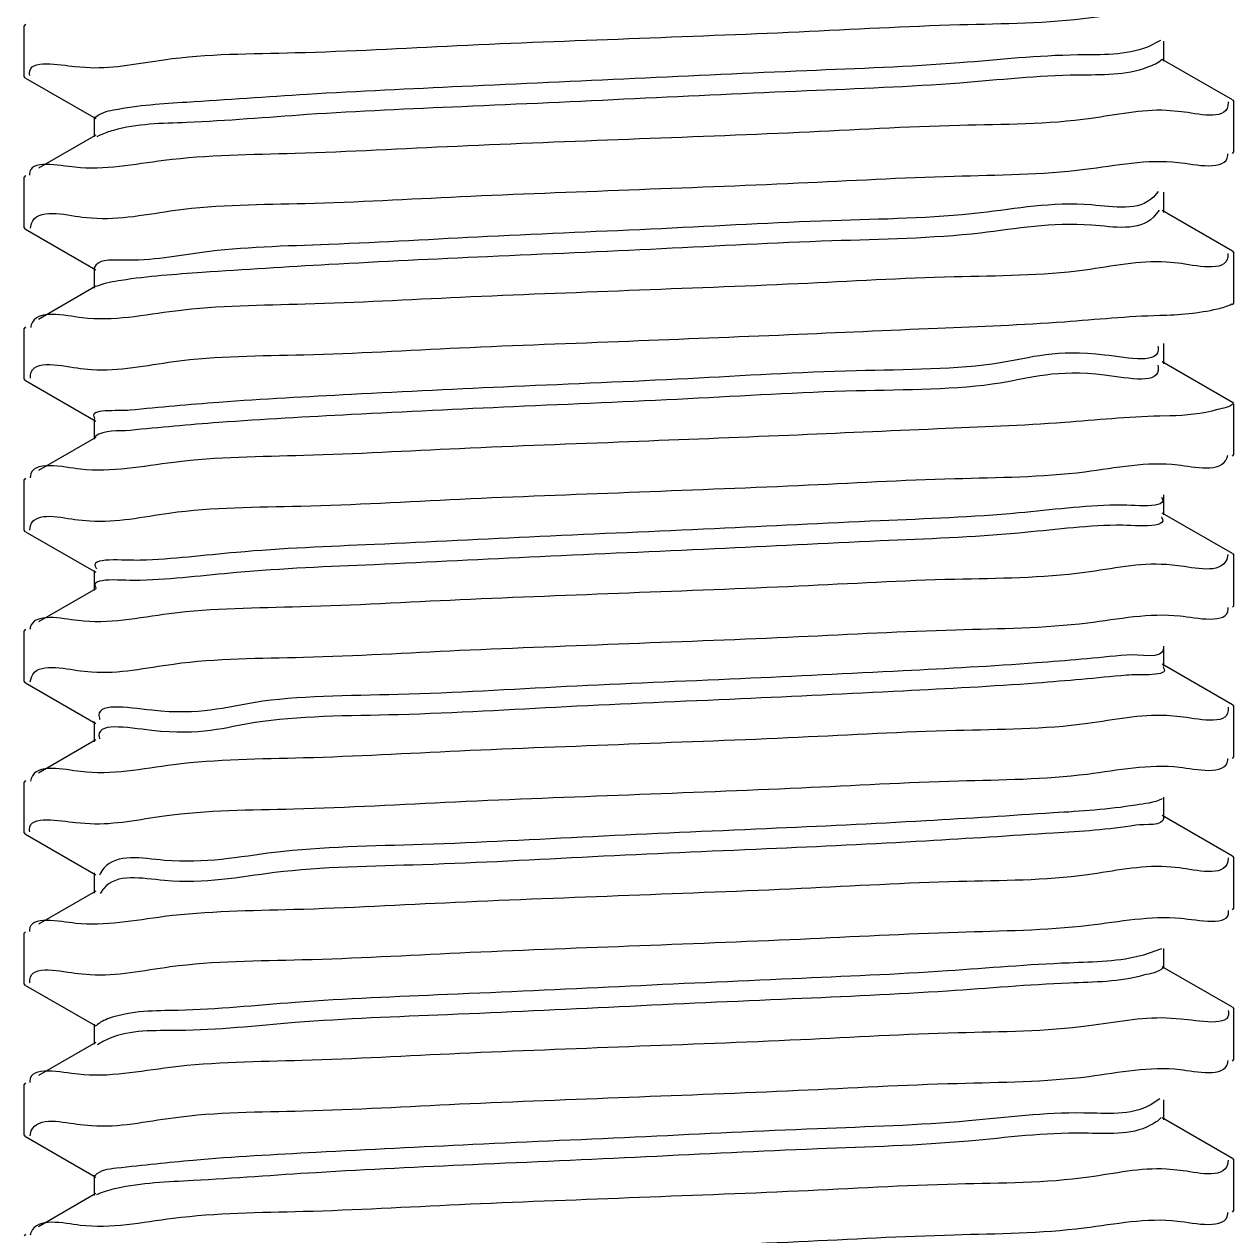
# Model space of a CAD drawing. Header units: millimetres. Extents: x 3804182 to 7463862, y 18008854 to 19247705.
# Drawn here: x 4759907.3 to 4759977.1, y 19097222.3 to 19097292.2 of the extents above; entities that cross this region are included whole.
import ezdxf

# ---------------------------------------------------------------- set-up
doc = ezdxf.new("R2010")
doc.units = ezdxf.units.MM
doc.header["$LTSCALE"] = 1000
doc.header["$MEASUREMENT"] = 0
doc.layers.add('02___PRT_ALL_AXES', color=7, linetype='Continuous')

# ---------------------------------------------------------------- blocks, each defined once
blk = doc.blocks.new('抗震大样2')
at = {"color": 133, "linetype": 'Continuous'}
for p, q in [((3967.057166088372, -2595.593572015874), (3966.939212993719, -2595.730946772965)), ((4060.606922904029, -2596.93776757014), (4059.536030880176, -2597.467674541986)), ((4060.882277904544, -2598.637941371882), (4060.882277904544, -2596.976287938887)), ((4066.52045608405, -2601.824772416847), (4060.749023643322, -2598.48370038229)), ((3967.05721735023, -2600.020686945878), (3966.939210003708, -2599.883605446899)), ((3971.115006246604, -2599.066554696299), (3972.365818493068, -2599.157041496364)), ((3967.05721735023, -2600.020686945878), (3972.828550920822, -2603.361701700138)), ((4066.52045608405, -2601.824772416847), (4066.638414035551, -2601.961442206753)), ((4062.318657329772, -2602.793055812595), (4061.088934129104, -2602.691937627504)), ((4066.176261979155, -2601.990480353823), (4066.159153721295, -2602.309144525323)), ((3972.695344267413, -2603.20748833986), (3972.695344267413, -2604.869141772855)), ((3972.8285985291, -2604.714900782332), (3968.104583142325, -2607.449781249976)), ((3973.121303724591, -2604.754989470821), (3972.92058300972, -2604.862453872804)), ((3973.199432715774, -2604.719081008807), (3973.121303724591, -2604.754989470821)), ((4066.520404822193, -2606.251887345919), (4066.638407514896, -2606.11434722878)), ((3967.057166088372, -2608.055972816655), (3966.939210003708, -2608.191872643307)), ((4060.405767125078, -2609.37187884422), (4060.021848744247, -2609.831167371478)), ((4060.882277904544, -2611.100342172896), (4060.882277904544, -2609.438688729424)), ((4060.482212238945, -2610.900601257803), (4060.021848744247, -2611.492820815882)), ((3971.711593669374, -2611.471596389776), (3972.497177969664, -2611.552608060185)), ((4066.52045608405, -2614.287173217628), (4060.749023643322, -2610.946101183072)), ((3967.05721735023, -2612.483087746892), (3966.939210087061, -2612.345990578877)), ((3967.05721735023, -2612.483087746892), (3972.828550920822, -2615.824102500919)), ((3967.458331266884, -2612.385469097644), (3967.531535202637, -2612.009917440126)), ((4066.141506627202, -2614.472550479462), (4066.142357685603, -2614.749933146173)), ((4066.52045608405, -2614.287173217628), (4066.638407514896, -2614.422614425421)), ((3972.695344267413, -2615.669889129698), (3972.695344267413, -2617.331542573636)), ((4062.053295805119, -2615.281017899979), (4061.083219368942, -2615.19289340172)), ((3972.8285985291, -2617.177301583113), (3968.104583142325, -2619.912182050757)), ((3973.029908215627, -2617.132212990895), (3972.846058685333, -2617.210862671258)), ((4066.520404822193, -2618.714288146701), (4066.638414161745, -2618.577915290138)), ((3967.057166088372, -2620.51837361767), (3966.939210087061, -2620.654257786693)), ((4060.388916589785, -2622.122882964555), (4060.400182432495, -2622.194660244044)), ((4060.882277904544, -2623.562742973678), (4060.882277904544, -2621.901089530438)), ((4060.368737510405, -2623.693752008257), (4060.400182432495, -2623.856313688215)), ((4066.52045608405, -2626.749574018409), (4060.749023643322, -2623.408501983853)), ((3967.05721735023, -2624.945488547673), (3966.939213369973, -2624.809914164711)), ((3967.445623647887, -2624.766342114424), (3967.449043333065, -2624.481046362082)), ((3971.576003083959, -2623.946719102096), (3972.49519382976, -2624.032574698562)), ((3967.05721735023, -2624.945488547673), (3972.828550920822, -2628.286503290525)), ((4066.565374396741, -2626.690561981406), (4066.589643840212, -2626.843512896914)), ((4061.354584033601, -2627.861308944644), (4060.531625034753, -2627.878135350766)), ((3972.695344267413, -2628.13228993048), (3972.695344267413, -2629.793943374418)), ((3972.8285985291, -2629.639702383894), (3968.104583142325, -2632.374582851771)), ((4066.520404822193, -2631.176688947715), (4066.638410048559, -2631.04099944653)), ((3967.057166088372, -2632.980774418451), (3966.939213369973, -2633.118181362282)), ((4060.882277904544, -2636.025143774459), (4060.882277904544, -2634.363490331452)), ((3971.373652617913, -2636.428439527983), (3972.36892191926, -2636.52133214334)), ((4066.52045608405, -2639.211974819191), (4060.749023643322, -2635.870902784634)), ((3967.05721735023, -2637.407889348455), (3966.93920792453, -2637.271453440189)), ((3967.05721735023, -2637.407889348455), (3972.828550920822, -2640.748904091306)), ((3967.40285688499, -2637.281548980391), (3967.457944434136, -2636.912772873184)), ((4066.159934571013, -2639.289400925394), (4066.053622236475, -2639.697086316999)), ((4066.52045608405, -2639.211974819191), (4066.638410048559, -2639.349266654113)), ((3972.695344267413, -2640.594690731261), (3972.695344267413, -2642.256344175432)), ((4062.022584127728, -2640.208731801715), (4061.08331059292, -2640.117581851082)), ((3972.8285985291, -2642.102103184676), (3968.104583142325, -2644.836983652553)), ((4066.520404822193, -2643.639089748496), (4066.638411002234, -2643.501867079875)), ((3967.057166088372, -2645.443175219232), (3966.93920792453, -2645.579720637295)), ((4060.882277904544, -2648.487544575473), (4060.882277904544, -2646.825891132234)), ((4066.52045608405, -2651.674375620205), (4060.749023643322, -2648.333303585649)), ((3967.05721735023, -2649.870290149236), (3966.939214533661, -2649.732761702267)), ((3967.440391600132, -2649.780768570723), (3967.527266495395, -2649.390676646959)), ((3971.586609458551, -2648.870519223157), (3972.494646773674, -2648.960066636326)), ((3967.05721735023, -2649.870290149236), (3972.828550920822, -2653.21130489232)), ((4066.52045608405, -2651.674375620205), (4066.638411002234, -2651.810134287924)), ((4062.207369712181, -2652.653467561817), (4061.085704039317, -2652.560973286396)), ((4066.167059823871, -2651.87611775659), (4066.178427362815, -2652.129731924506)), ((3972.695344267413, -2653.057091532275), (3972.695344267413, -2654.718744976213)), ((3972.8285985291, -2654.56450398569), (3968.104583142325, -2657.299384443089)), ((4066.520404822193, -2656.101490549278), (4066.638414242305, -2655.964924154337)), ((3967.057166088372, -2657.905576020246), (3966.939214533661, -2658.041028899606)), ((4060.882277904544, -2660.949945376022), (4060.882277904544, -2659.288291933015)), ((4066.52045608405, -2664.136776420986), (4060.749023643322, -2660.795704386663)), ((3971.173179656267, -2661.372800569283), (3972.36618405534, -2661.463072841987)), ((3967.05721735023, -2662.332690950017), (3966.939207886346, -2662.196232107934)), ((3967.05721735023, -2662.332690950017), (3972.828550920822, -2665.673705693334)), ((4066.162843338214, -2664.288681739708), (4066.135452434886, -2664.620290776016)), ((4066.52045608405, -2664.136776420986), (4066.638414242305, -2664.273191350978)), ((3972.695344267413, -2665.519492333056), (3972.695344267413, -2667.181145776995)), ((4062.169215491507, -2665.119544146117), (4061.086113096215, -2665.022200002335)), ((3972.8285985291, -2667.026904786471), (3968.104583142325, -2669.761785243871)), ((3973.328868833836, -2667.023561626906), (3973.208273505792, -2667.225655903108)), ((3973.361380660441, -2666.976023091935), (3973.328868833836, -2667.023561626906)), ((4066.520404822193, -2668.563891350059), (4066.638408551924, -2668.428335699486)), ((3967.057166088372, -2670.367976820795), (3966.939207886346, -2670.504499305505)), ((4060.670824610163, -2671.773675685981), (4059.206104438752, -2672.299341830891)), ((4060.882277904544, -2673.412346166791), (4060.882277904544, -2671.750692733796)), ((4066.52045608405, -2676.599177222233), (4060.749023643322, -2673.258105187677)), ((3967.05721735023, -2674.795091751032), (3966.939211084042, -2674.659295029007)), ((3967.05721735023, -2674.795091751032), (3972.828550920822, -2678.136106493883)), ((3967.41136554582, -2674.594323089579), (3967.400620091707, -2674.338992092293)), ((3971.374482529238, -2673.815561834956), (3972.370640777051, -2673.901119745104)), ((4066.52045608405, -2676.599177222233), (4066.638408551924, -2676.736602897057)), ((4062.288276865147, -2677.57042428758), (4061.084489828441, -2677.491762151942)), ((4066.169749085791, -2676.868578560883), (4066.198230740614, -2676.995433043689)), ((3972.695344267413, -2677.981893133838), (3972.695344267413, -2679.643546566833)), ((3972.8285985291, -2679.489305587718), (3968.104583142325, -2682.224186044885)), ((3973.192108231131, -2679.557497142348), (3972.991989990696, -2679.695628482383)), ((3973.260002018884, -2679.516528121196), (3973.192108231131, -2679.557497142348)), ((4066.520404822193, -2681.02629215084), (4066.638414242305, -2680.889732440701)), ((3967.057166088372, -2682.830377622042), (3966.939211084042, -2682.967562225647)), ((4060.538608841598, -2684.140406379011), (4059.753614926245, -2684.662834660383)), ((4060.882277904544, -2685.874746967806), (4060.882277904544, -2684.213093534578)), ((4066.52045608405, -2689.061578022782), (4060.749023643322, -2685.720505988225)), ((3967.416825489607, -2687.181125904899), (3967.524687777739, -2686.772318572504)), ((3971.554028919898, -2686.260801414493), (3972.494272028562, -2686.35196844209)), ((3967.05721735023, -2687.257492552046), (3966.939212287776, -2687.120154613396)), ((3967.05721735023, -2687.257492552046), (3972.828550920822, -2690.598507294664)), ((4066.174740029499, -2689.18898592121), (4066.120779784396, -2689.55658582598)), ((4066.52045608405, -2689.061578022782), (4066.638414242305, -2689.197999637341)), ((3972.695344267413, -2690.444293934619), (3972.695344267413, -2692.105947367614)), ((4062.208079778589, -2690.040601421613), (4061.087343176827, -2689.940309211845)), ((3972.8285985291, -2691.951706388267), (3968.104583142325, -2694.686586845433)), ((3973.079278185498, -2691.959964101668), (3972.884442505427, -2692.051939028548)), ((4066.520404822193, -2693.488692951854), (4066.638408138417, -2693.351202635095)), ((3967.057166088372, -2695.292778422823), (3966.939212287776, -2695.428421799792))]:
    blk.add_line(p, q, dxfattribs=at)
for points, start_tangent, end_tangent in [([(4016.788811084814, -2596.768581257667), (4030.819808078464, -2596.202658280497), (4044.047403987497, -2595.621040102327), (4054.878751897719, -2595.043690145249), (4062.318657329772, -2594.484788605012)], (0.9992093669011021, 0.03975727728477885), (0.9933648032782095, -0.115005945968216)), ([(3972.365818493068, -2599.157041496364), (3978.453874344472, -2598.508652186487), (3989.280152469873, -2597.928029643372), (4002.627637958154, -2597.33990411181), (4016.788811084814, -2596.768581257667)], (0.9991980191279871, -0.04004146064652054), (0.9992093669018843, 0.03975727726511993)), ([(4059.536030880176, -2597.467674541986), (4053.772214583587, -2598.11838467163), (4044.063465529121, -2598.769094811287), (4031.445393181406, -2599.419804983074), (4017.26393762324, -2600.070515112719), (4003.031801467296, -2600.721225295682), (3990.267093190923, -2601.371935424162), (3980.331394261215, -2602.022645564051), (3974.284522282891, -2602.67335573677), (3972.792222568765, -2603.299641179387)], (-0.9314602792912939, -0.3638430267334868), (-0.6892149585387989, -0.7245569273192838)), ([(3967.390125002712, -2599.805040601641), (3967.371508423705, -2599.62277681916), (3971.115006246604, -2599.066554696299)], (-0.1716482577050256, 0.9851582997807151), (0.9947382212015539, -0.102449359591794)), ([(4060.725151000079, -2598.496128477389), (4059.536030880176, -2599.129327986157)], (-0.6700046825068514, -0.7423568720089371), (-0.9314602759642865, -0.3638430352508279)), ([(4059.536030880176, -2599.129327986157), (4053.772214583587, -2599.78003811487), (4044.063465529121, -2600.430748244282), (4031.445393181406, -2601.081458416069), (4017.26393762324, -2601.732168555958), (4003.031801467296, -2602.382878728444), (3990.267093190923, -2603.033588868333), (3980.331394261215, -2603.684298997046), (3974.284522282891, -2604.335009169532), (3973.199432715774, -2604.719081008807)], (-0.9314602792591484, -0.3638430268157813), (-0.9134043724811403, -0.4070533777434291)), ([(4061.088934129104, -2602.691937627504), (4054.878751897719, -2603.351957342587), (4044.047403987497, -2603.929307309911), (4030.819808078464, -2604.510925477138), (4016.788811084814, -2605.076848454075)], (-0.998881813896385, 0.0472770754919137), (-0.9992093669074388, -0.03975727712552153)), ([(4066.159153721295, -2602.309144525323), (4062.318657329772, -2602.793055812595)], (-0.1919300133047348, -0.9814086152020699), (-0.9933648031769299, 0.1150059468430203)), ([(4016.788811084814, -2605.076848454075), (4002.627637958154, -2605.648171309382), (3989.280152469873, -2606.236296840943), (3978.453874344472, -2606.81691939407), (3971.115006246604, -2607.374821904115)], (-0.9992093669018827, -0.03975727726516106), (-0.9947382209603217, 0.102449361934051)), ([(3971.115006246604, -2607.374821904115), (3967.371508423705, -2607.931044026976), (3967.377368158195, -2608.022421336966)], (-0.9947382211888074, 0.1024493597155558), (0.1042116439384428, -0.994555143402138)), ([(4016.788811084814, -2609.230982058682), (4030.729371469002, -2608.668808017392), (4043.587132546585, -2608.105236605974), (4054.369533923455, -2607.537210764829), (4062.053295805119, -2606.972750702873)], (0.9992093668962441, 0.03975727740687851), (0.9933907336242316, -0.1147817509428703)), ([(4062.053295805119, -2606.972750702873), (4066.146569020581, -2606.394236547872), (4066.148349441588, -2606.264772265218)], (0.993390733392653, -0.1147817529470904), (-0.03461095937312215, 0.9994008612620225)), ([(3972.497177969664, -2611.552608060185), (3979.399208384566, -2610.913217442576), (3990.101076980587, -2610.351513519417), (4002.893282174133, -2609.791290093446), (4016.788811084814, -2609.230982058682)], (0.9968594112991028, -0.07919162900462702), (0.9992093668981906, 0.03975727735795483)), ([(4060.021848744247, -2609.831167371478), (4054.923021876253, -2610.481877543963), (4045.756508389954, -2611.132587683853), (4033.500078675337, -2611.783297812566), (4019.461097309366, -2612.434007985052), (4005.137069476768, -2613.084718125174), (3992.055905533489, -2613.735428296961), (3981.612942483742, -2614.386138426373), (3974.922106725629, -2615.036848566029), (3972.701108044013, -2615.672030091519)], (-0.7169990013922549, -0.6970741940442992), (-0.3482094596592823, -0.9374167548128158)), ([(3967.531535202637, -2612.009917440126), (3971.711593669374, -2611.471596389776)], (0.3151834133437809, 0.9490307771368448), (0.9921027061303053, -0.1254281487104291)), ([(4060.021848744247, -2611.492820815882), (4054.923021876253, -2612.143530987436), (4045.756508389954, -2612.794241116848), (4033.500078675337, -2613.444951256737), (4019.461097309366, -2614.095661428291), (4005.137069476768, -2614.746371568413), (3992.055905533489, -2615.397081740899), (3981.612942483742, -2616.04779186938), (3974.922106725629, -2616.698502009502), (3973.029908215627, -2617.132212990895)], (-0.716999001366695, -0.6970741940705896), (-0.9391102321279701, -0.3436160239461342)), ([(4066.142357685603, -2614.749933146173), (4062.053295805119, -2615.281017899979)], (-0.110908064309308, -0.9938306703212386), (-0.9933907335407978, 0.114781751664958)), ([(4061.083219368942, -2615.19289340172), (4054.369533923455, -2615.845477961935), (4043.587132546585, -2616.413503803546), (4030.729371469002, -2616.977075214963), (4016.788811084814, -2617.539249255089)], (-0.9978760083810513, 0.06514193655012428), (-0.9992093668790457, -0.03975727783911651)), ([(4016.788811084814, -2617.539249255089), (4002.893282174133, -2618.099557301262), (3990.101076980587, -2618.659780727234), (3979.399208384566, -2619.221484640148), (3971.711593669374, -2619.779863586416)], (-0.9992093668929037, -0.03975727749082533), (-0.9921027056862801, 0.1254281522225464)), ([(4060.531625034753, -2619.569868142949), (4065.299768163823, -2619.038479846204), (4066.469189090654, -2618.626113590784)], (0.9996865312035365, 0.02503675957948429), (0.8647140807888526, 0.5022644308384678)), ([(3971.711593669374, -2619.779863586416), (3967.520952795632, -2620.351533271605), (3967.471082050353, -2620.578544081887)], (-0.9921027052342498, 0.1254281557979841), (-0.1438567840510852, -0.9895985174213225)), ([(4016.788811084814, -2621.693382859463), (4029.974738789722, -2621.162412257865), (4042.222491146065, -2620.631388813723), (4052.674424087163, -2620.099428746616), (4060.531625034753, -2619.569868142949)], (0.999209366908082, 0.03975727710935703), (0.999686531225397, 0.02503675870662526)), ([(3972.49519382976, -2624.032574698562), (3979.26591773238, -2623.383655486861), (3989.988840557169, -2622.819206107408), (4002.828263295349, -2622.256385229295), (4016.788811084814, -2621.693382859463)], (0.9976337693653526, -0.06875217976092328), (0.9992093669056149, 0.03975727717135955)), ([(4060.400182432495, -2622.194660244044), (4055.979021540377, -2622.845370373456), (4047.377532990649, -2623.496080556419), (4035.513217347674, -2624.146790685132), (4021.651613291819, -2624.797500814777), (4007.271305547096, -2625.44821099774), (3993.906207733788, -2626.09892112622), (3982.981943484861, -2626.749631309183), (3975.663778341841, -2627.400341438828)], (0.1234439470709575, -0.9923515465456498), (-0.9946654980910561, -0.1031530266510467)), ([(3967.449043333065, -2624.481046362082), (3971.576003083959, -2623.946719102096)], (0.1261633107439278, 0.9920094853488708), (0.9932097255122093, -0.1163376170804697)), ([(4060.400182432495, -2623.856313688215), (4055.979021540377, -2624.507023816928), (4047.377532990649, -2625.157733999658), (4035.513217347674, -2625.808444129303), (4021.651613291819, -2626.459154258016), (4007.271305547096, -2627.109864430502), (3993.906207733788, -2627.760574570391), (3982.981943484861, -2628.411284742178), (3975.663778341841, -2629.061994882068)], (0.1234439470709575, -0.9923515465456498), (-0.9946654980910561, -0.1031530266510467)), ([(4066.589643840212, -2626.843512896914), (4065.299768163823, -2627.346747053787)], (-0.6584659201284662, -0.7526105447237452), (-0.9649606601086743, -0.2623945968243852)), ([(3975.663778341841, -2627.400341438828), (3972.732323826291, -2628.051051578717), (3972.753686831798, -2628.07950411248)], (-0.9946654977736308, -0.1031530297118575), (0.670911171136438, -0.7415377269190916)), ([(4060.531625034753, -2627.878135350766), (4052.674424087163, -2628.407695943257), (4042.222491146065, -2628.939656021772), (4029.974738789722, -2629.470679454505), (4016.788811084814, -2630.001650056103)], (-0.999686531225397, -0.02503675870662526), (-0.999209366908082, -0.03975727710935703)), ([(4065.299768163823, -2627.346747053787), (4061.354584033601, -2627.861308944644)], (-0.9649606600475851, -0.2623945970490422), (-0.9997774456032598, -0.02109642773128194)), ([(3975.663778341841, -2629.061994882068), (3972.774190552067, -2629.571742960252)], (-0.994665497666699, -0.1031530307429598), (-0.7806424300643382, -0.624977916716459)), ([(4016.788811084814, -2630.001650056103), (4002.828263295349, -2630.564652425703), (3989.988840557169, -2631.127473304048), (3979.26591773238, -2631.69192269491), (3971.576003083959, -2632.254986299435)], (-0.999209366882116, -0.03975727776195406), (-0.9932097251150901, 0.1163376204707983)), ([(3971.576003083959, -2632.254986299435), (3967.444244476967, -2632.834674582351), (3967.440141023137, -2632.972835745197)], (-0.9932097250483606, 0.116337621040487), (0.02072450094490201, -0.9997852244660275)), ([(4016.788811084814, -2634.155783660244), (4030.767106165644, -2633.592045619618), (4043.639704727568, -2633.027556488058), (4054.366876109038, -2632.462173299864), (4062.022584127728, -2631.900464605074)], (0.9992093668790275, 0.03975727783957589), (0.9921657283569564, -0.1249286495320837)), ([(4062.022584127728, -2631.900464605074), (4066.073224009946, -2631.339144406375), (4066.140479310881, -2631.100366631523)], (0.9921657285935473, -0.1249286476531116), (0.1969527350534842, 0.9804129844891653)), ([(3972.36892191926, -2636.52133214334), (3978.886938367505, -2635.869114854373), (3989.744261290412, -2635.293169727083), (4002.86763276672, -2634.717154454906), (4016.788811084814, -2634.155783660244)], (0.9979757732920065, -0.06359525078354268), (0.9992093668911718, 0.03975727753435896)), ([(4060.677501214668, -2634.568341713399), (4056.937588160858, -2635.208863256499)], (0.577581096687876, -0.8163333122866118), (-0.9998226069624683, -0.01883493049559599)), ([(3967.457944434136, -2636.912772873184), (3971.373652617913, -2636.428439527983)], (0.2901940753756766, 0.9569678148280933), (0.992616042204978, -0.1212987747560768)), ([(4056.937588160858, -2635.208863256499), (4048.92250919994, -2635.859573385911), (4037.479804173578, -2636.510283557465), (4023.830039538443, -2637.160993697587), (4009.429203602951, -2637.811703826999), (3995.813399714883, -2638.462414009962), (3984.434993656818, -2639.113124138676), (3976.507693285123, -2639.763834311161)], (-0.9998226070335233, -0.01883492672374443), (-0.9995057508369855, -0.0314365081361524)), ([(4060.658411850221, -2636.204732910264), (4060.670091405977, -2636.219806517707), (4056.937588160858, -2636.870516689494)], (0.6257489071303686, -0.7800245542450248), (-0.9998226070488794, -0.01883492590859783)), ([(4056.937588160858, -2636.870516689494), (4048.92250919994, -2637.521226818673), (4037.479804173578, -2638.171937001636), (4023.830039538443, -2638.82264713035), (4009.429203602951, -2639.473357270472), (3995.813399714883, -2640.124067442957), (3984.434993656818, -2640.774777571438), (3976.507693285123, -2641.425487754401)], (-0.9998226070335233, -0.01883492672374443), (-0.9995057508369855, -0.0314365081361524)), ([(3976.507693285123, -2639.763834311161), (3972.877085079439, -2640.414544439642), (3972.889521600213, -2640.429787297733)], (-0.9995057508617491, -0.03143650734880078), (0.6473126743721713, -0.762224574254299)), ([(4066.053622236475, -2639.697086316999), (4062.022584127728, -2640.208731801715)], (-0.3856625009948126, -0.9226399272340357), (-0.9921657283885543, 0.1249286492811388)), ([(4061.08331059292, -2640.117581851082), (4054.366876109038, -2640.770440496504), (4043.639704727568, -2641.335823684698), (4030.767106165644, -2641.900312827667), (4016.788811084814, -2642.464050846407)], (-0.9977122690475467, 0.0676034628698566), (-0.9992093668902653, -0.03975727755713775)), ([(3976.507693285123, -2641.425487754401), (3972.871977363713, -2642.069532702444)], (-0.9995057508191542, -0.0314365087030874), (0.6004285922216369, -0.7996783763756171)), ([(4016.788811084814, -2642.464050846407), (4002.86763276672, -2643.025421651546), (3989.744261290412, -2643.601436934667), (3978.886938367505, -2644.177382051945), (3971.373652617913, -2644.736706725322)], (-0.9992093668801075, -0.03975727781243288), (-0.9926160422029485, 0.1212987747726849)), ([(4062.207369712181, -2644.345200364478), (4066.180528233293, -2643.771624760469), (4066.177356344648, -2643.664042671211)], (0.9939916506797489, -0.1094559197985563), (-0.07254710418793381, 0.9973649871907202)), ([(3971.373652617913, -2644.736706725322), (3967.437330293469, -2645.299019592348), (3967.409412648063, -2645.476390927797)], (-0.9926160421208237, 0.1212987754447306), (-0.0938802803750447, -0.9955834937144664)), ([(4016.788811084814, -2646.61818444985), (4030.74263628386, -2646.055460657924), (4043.730193805881, -2645.485680975951), (4054.600357650779, -2644.91037730081), (4062.207369712181, -2644.345200364478)], (0.9992093668770264, 0.03975727788986657), (0.9939916507971114, -0.1094559187327635)), ([(3972.494646773674, -2648.960066636326), (3979.242392293178, -2648.309879510198), (3989.971569828689, -2647.744822787354), (4002.819298839197, -2647.181558368262), (4016.788811084814, -2646.61818444985)], (0.9975075112506937, -0.07056036421708337), (0.9992093669101342, 0.03975727705778139)), ([(4057.796338591725, -2647.572356085991), (4050.387596015818, -2648.223066258477), (4039.394949951209, -2648.873776398366), (4025.990960226394, -2649.524486569921), (4011.605398830492, -2650.175196699565), (3997.772739865351, -2650.825906828279), (3985.968480528332, -2651.476617011242), (3977.451753418893, -2652.127327140886), (3973.131017835345, -2652.778037323384), (3973.164870326873, -2652.887065380812)], (-0.995635685195519, -0.09332514326401699), (0.340485916867047, -0.9402496160143894)), ([(4060.85078363074, -2646.982652347768), (4057.796338591725, -2647.572356085991)], (-0.02504144993787814, -0.9996864137243282), (-0.9956356848240575, -0.09332514722694177)), ([(3967.527266495395, -2649.390676646959), (3971.586609458551, -2648.870519223157)], (0.3473721014537277, 0.9377273714313884), (0.9921503025345254, -0.1250510982784633)), ([(4060.809061588719, -2648.556085249875), (4060.83090460673, -2648.583299390273), (4057.796338591725, -2649.234009518754)], (0.683412321544178, -0.7300326011635351), (-0.995635685403591, -0.09332514104420898)), ([(4057.796338591725, -2649.234009518754), (4050.387596015818, -2649.884719701717), (4039.394949951209, -2650.535429831361), (4025.990960226394, -2651.186140002916), (4011.605398830492, -2651.836850142805), (3997.772739865351, -2652.487560272217), (3985.968480528332, -2653.13827045518), (3977.451753418893, -2653.788980583893), (3973.131017835345, -2654.439690756379)], (-0.9956356851945264, -0.09332514327460802), (0.2460619306396293, -0.9692541082140939)), ([(4061.085704039317, -2652.560973286396), (4054.600357650779, -2653.218644498382), (4043.730193805881, -2653.793948183535), (4030.74263628386, -2654.363727855496), (4016.788811084814, -2654.926451657666)], (-0.9985666598471633, 0.05352219952206517), (-0.999209366898956, -0.03975727733871619)), ([(4066.178427362815, -2652.129731924506), (4062.207369712181, -2652.653467561817)], (-0.06747089119139235, -0.997721243054311), (-0.9939916506503909, 0.1094559200651647)), ([(3973.131017835345, -2654.439690756379), (3973.140314785764, -2654.473773599369)], (0.2460617880745657, -0.9692541444066916), (0.2794694430601062, -0.9601545867180318)), ([(4016.788811084814, -2654.926451657666), (4002.819298839197, -2655.489825575845), (3989.971569828689, -2656.053089983761), (3979.242392293178, -2656.618146706838), (3971.586609458551, -2657.178786419798)], (-0.9992093669039198, -0.03975727721396442), (-0.9921503024444625, 0.1250510989930193)), ([(3971.586609458551, -2657.178786419798), (3967.51252331119, -2657.740945501253), (3967.45575877931, -2657.972442487022)], (-0.9921503028743505, 0.1250510955823049), (-0.1654445583326328, -0.9862190923512483)), ([(4016.788811084814, -2659.080585250631), (4030.973206817172, -2658.50829859334), (4043.965928421356, -2657.936913601123), (4054.56904557813, -2657.374688835116), (4062.169215491507, -2656.811276948545)], (0.999209366887539, 0.03975727762565596), (0.9929163793322068, -0.1188152500894615)), ([(4062.169215491507, -2656.811276948545), (4066.148309436627, -2656.243345109979), (4066.162673144136, -2656.088414993137)], (0.9929163791042483, -0.1188152519944679), (0.03652684530066734, 0.999332672122943)), ([(3972.36618405534, -2661.463072841987), (3978.480503045954, -2660.818999565206), (3989.165484215599, -2660.245509580243), (4002.481060182676, -2659.657993627014), (4016.788811084814, -2659.080585250631)], (0.9990287258096254, -0.04406364722984609), (0.999209366909657, 0.03975727706977295)), ([(4060.740398788359, -2659.425880496623), (4058.553137860727, -2659.935848958325)], (-0.8866143903835227, -0.4625093758669704), (-0.9864516533206164, -0.1640522345505319)), ([(3967.387723249383, -2662.128056082642), (3967.372580809053, -2661.934456347022), (3971.173179656267, -2661.372800569283)], (-0.1502775915597887, 0.9886438415703551), (0.9944531503221379, -0.1051804725905701)), ([(4058.553137860727, -2659.935848958325), (4051.769150933251, -2660.586559087969), (4041.253893328831, -2661.237269259524), (4028.129002892878, -2661.887979399646), (4013.794480843935, -2662.538689572131), (3999.779356960207, -2663.189399711788), (3987.578591595404, -2663.840109840734), (3978.493611704558, -2664.490820013219), (3973.49349074997, -2665.141530153109), (3973.144053007476, -2665.701541222865)], (-0.9864516528613564, -0.1640522373120771), (-0.3759533031048156, -0.9266386101844554)), ([(4058.553137860727, -2661.597502402263), (4051.769150933251, -2662.248212531209), (4041.253893328831, -2662.898922703695), (4028.129002892878, -2663.549632832408), (4013.794480843935, -2664.200343015138), (3999.779356960207, -2664.851053145016), (3987.578591595404, -2665.501763284672), (3978.493611704558, -2666.152473456459), (3973.49349074997, -2666.803183586104), (3973.361380660441, -2666.976023091935)], (-0.9864516529139316, -0.1640522369959409), (-0.5737277505093513, -0.8190460721445891)), ([(4060.882066956256, -2660.94992996566), (4058.553137860727, -2661.597502402263)], (-0.07284858306897714, -0.9973430121802842), (-0.9864516535241262, -0.1640522333268195)), ([(4066.135452434886, -2664.620290776016), (4062.169215491507, -2665.119544146117)], (-0.2159054516994367, -0.976414274745337), (-0.9929163796185709, 0.1188152476963717)), ([(4061.086113096215, -2665.022200002335), (4054.56904557813, -2665.682956032455), (4043.965928421356, -2666.245180797298), (4030.973206817172, -2666.816565800691), (4016.788811084814, -2667.388852458447)], (-0.9982574541362468, 0.05900894221573049), (-0.999209366903777, -0.03975727721755355)), ([(4016.788811084814, -2667.388852458447), (4002.481060182676, -2667.966260824585), (3989.165484215599, -2668.553776777582), (3978.480503045954, -2669.127266761847), (3971.173179656267, -2669.681067776866)], (-0.9992093668882117, -0.03975727760874916), (-0.994453150542455, 0.1051804705075307)), ([(4062.288276865147, -2669.26215709094), (4066.198837492615, -2668.690984368091), (4066.188439363148, -2668.635292966384)], (0.9959436929726877, -0.08997866651559765), (-0.2102785335694903, 0.97764151830815)), ([(3971.173179656267, -2669.681067776866), (3967.372580809053, -2670.242723543197), (3967.376556566916, -2670.341668687994)], (-0.994453150718956, 0.1051804688387598), (0.08209180413342662, -0.9966247717642379)), ([(4016.788811084814, -2671.542986051878), (4030.930642193183, -2670.972465776606), (4043.908654884901, -2670.402031529928), (4054.694434071891, -2669.82942509139), (4062.288276865147, -2669.26215709094)], (0.9992093668914518, 0.03975727752731664), (0.9959436928316493, -0.08997866807670477)), ([(3972.370640777051, -2673.901119745104), (3978.980548362248, -2673.2505926874), (3989.861712977756, -2672.674814027268), (4002.838348201942, -2672.105570436222), (4016.788811084814, -2671.542986051878)], (0.9981795351350974, -0.06031264906701789), (0.999209366884001, 0.03975727771457808)), ([(4059.206104438752, -2672.299341830891), (4053.063739188015, -2672.950051960535), (4043.052012634929, -2673.600762100425), (4030.238852039445, -2674.251472271979), (4015.991007233039, -2674.902182411868), (4001.828262267634, -2675.552892573411), (3989.261323857121, -2676.203602713067), (3979.630677870009, -2676.854312842479), (3973.963602624834, -2677.505023025442), (3972.877657519653, -2678.139991603093)], (-0.9639283713555408, -0.2661617833120581), (-0.6551522112463992, -0.7554969093907357)), ([(3967.400620091707, -2674.338992092293), (3971.374482529238, -2673.815561834956)], (0.07065249699011414, 0.9975009898085625), (0.9939613795089468, -0.1097304699920292)), ([(4060.802201992832, -2673.336785807274), (4059.206104438752, -2673.960995263886)], (-0.6863021621622291, -0.7273165350873371), (-0.9639283692712588, -0.2661617908604686)), ([(4059.206104438752, -2673.960995263886), (4053.063739188015, -2674.611705403542), (4043.052012634929, -2675.26241553342), (4030.238852039445, -2675.91312571615), (4015.991007233039, -2676.563835844863), (4001.828262267634, -2677.214546017349), (3989.261323857121, -2677.865256157005), (3979.630677870009, -2678.515966285951), (3973.963602624834, -2679.166676468682), (3973.260002018884, -2679.516528121196)], (-0.963928371336395, -0.2661617833813957), (-0.8618238489760465, -0.5072077023627627)), ([(4061.084489828441, -2677.491762151942), (4054.694434071891, -2678.137692299206), (4043.908654884901, -2678.710298737744), (4030.930642193183, -2679.280732974177), (4016.788811084814, -2679.851253259461)], (-0.9992442079171953, 0.03887174994693566), (-0.9992093668770766, -0.03975727788860389)), ([(4066.198230740614, -2676.995433043689), (4062.288276865147, -2677.57042428758)], (0.1590118413770193, -0.987276675659812), (-0.9959436925078964, 0.08997867166021539)), ([(4016.788811084814, -2679.851253259461), (4002.838348201942, -2680.413837644272), (3989.861712977756, -2680.983081223909), (3978.980548362248, -2681.558859884739), (3971.374482529238, -2682.123829043005)], (-0.9992093668955918, -0.03975727742326658), (-0.9939613790794336, 0.1097304738826495)), ([(3971.374482529238, -2682.123829043005), (3967.39835014753, -2682.697443560697), (3967.401270005852, -2682.806148968171)], (-0.9939613790897219, 0.1097304737894544), (0.07023696705367263, -0.9975303346059716)), ([(4016.788811084814, -2684.005386852426), (4030.728908489924, -2683.443232005928), (4043.85739308456, -2682.866862208117), (4054.697696270421, -2682.291626002174), (4062.208079778589, -2681.732334213797)], (0.9992093669039878, 0.03975727721225284), (0.9926342860793193, -0.1211493875337394)), ([(4062.208079778589, -2681.732334213797), (4066.141212141141, -2681.170158314286), (4066.168465252034, -2680.993955787504)], (0.9926342857128146, -0.1211493905366863), (0.0914950563387844, 0.9958055305457802)), ([(3972.494272028562, -2686.35196844209), (3979.210683500394, -2685.699000952765), (3989.940373490565, -2685.133497992065), (4002.810403842479, -2684.569129492389), (4016.788811084814, -2684.005386852426)], (0.9977219843239714, -0.0674599288217607), (0.999209366898648, 0.0397572773464589)), ([(4059.753614926245, -2684.662834660383), (4054.268142283894, -2685.313544832869), (4044.784837476909, -2685.964254961582), (4032.315262320451, -2686.614965101704), (4018.189517057966, -2687.26567527419), (4003.914361815434, -2687.916385413846), (3991.012493809685, -2688.567095585633), (3980.860125033651, -2689.21780572529), (3974.540184735321, -2689.868515855167), (3972.747576224152, -2690.49049350759)], (-0.882196220433696, -0.4708819689184349), (-0.6625289140133613, -0.7490363396366536)), ([(3967.524687777739, -2686.772318572504), (3971.554028919898, -2686.260801414493)], (0.3884781451228992, 0.9214579375977353), (0.9921673654025408, -0.1249156476594565)), ([(4060.644394930918, -2685.689359087963), (4059.753614926245, -2686.324488104321)], (-0.6147000948272997, -0.7887609228526148), (-0.8821962173297795, -0.4708819747336145)), ([(4059.753614926245, -2686.324488104321), (4054.268142283894, -2686.975198276108), (4044.784837476909, -2687.625908405753), (4032.315262320451, -2688.276618545642), (4018.189517057966, -2688.927328717196), (4003.914361815434, -2689.578038846841), (3991.012493809685, -2690.228749029804), (3980.860125033651, -2690.879459158285), (3974.540184735321, -2691.530169288162), (3973.079278185498, -2691.959964101668)], (-0.8821962205816478, -0.4708819686412477), (-0.923977478313674, -0.3824468846377285)), ([(4066.120779784396, -2689.55658582598), (4062.208079778589, -2690.040601421613)], (-0.2877499646672979, -0.9577055694909418), (-0.9926342863978603, 0.1211493849237814)), ([(4061.087343176827, -2689.940309211845), (4054.697696270421, -2690.599893198814), (4043.85739308456, -2691.1751294157), (4030.728908489924, -2691.751499202568), (4016.788811084814, -2692.313654049765)], (-0.9984356754128588, 0.05591244998091872), (-0.9992093669005996, -0.03975727729740763)), ([(4016.788811084814, -2692.313654049765), (4002.810403842479, -2692.877396689029), (3989.940373490565, -2693.441765199881), (3979.210683500394, -2694.007268150337), (3971.554028919898, -2694.569068611134)], (-0.999209366910013, -0.03975727706082562), (-0.9921673651816351, 0.1249156494140426)), ([(4062.00573736988, -2694.214062215528), (4066.135944201611, -2693.634042965015), (4066.139151605777, -2693.498615093296)], (0.993262214286257, -0.1158886261509809), (-0.02601630613953226, 0.9996615186226057)), ([(3971.554028919898, -2694.569068611134), (3967.504951239564, -2695.13014670671), (3967.436615949497, -2695.370049797697)], (-0.9921673651447345, 0.1249156497071344), (-0.1995450310270971, -0.9798886572424416)), ([(4016.788811084814, -2696.467787653441), (4030.747446147725, -2695.904864498647), (4043.589901692234, -2695.341911521042), (4054.309472131077, -2694.777649897616), (4062.00573736988, -2694.214062215528)], (0.999209366883002, 0.03975727773968665), (0.9932622144800662, -0.1158886244898752))]:
    blk.add_spline(points, degree=3, dxfattribs=dict(at, start_tangent=start_tangent, end_tangent=end_tangent))
at = {"layer": '02___PRT_ALL_AXES', "color": 133, "linetype": 'Continuous'}
for p, q in [((3966.939207886346, -2599.884181452449), (3966.939207886346, -2595.730047859484)), ((4066.638414285146, -2606.115381852491), (4066.638414285146, -2601.961248259526)), ((3966.939207886346, -2612.346582253231), (3966.939207886346, -2608.192448660266)), ((4066.638414285146, -2618.577782653272), (4066.638414285146, -2614.42364904983)), ((3966.939207886346, -2624.808983054478), (3966.939207886346, -2620.654849449871)), ((4066.638414285146, -2631.040183454286), (4066.638414285146, -2626.886049850611)), ((3966.939207886346, -2637.271383855026), (3966.939207886346, -2633.117250250652)), ((4066.638414285146, -2643.5025842553), (4066.638414285146, -2639.348450651625)), ((3966.939207886346, -2649.73378465604), (3966.939207886346, -2645.579651051667)), ((4066.638414285146, -2655.964985056082), (4066.638414285146, -2651.810851452406)), ((3966.939207886346, -2662.196185456822), (3966.939207886346, -2658.042051852448)), ((4066.638414285146, -2668.427385846386), (4066.638414285146, -2664.273252253421)), ((3966.939207886346, -2674.658586257603), (3966.939207886346, -2670.504452653462)), ((4066.638414285146, -2680.889786657644), (4066.638414285146, -2676.735653054435)), ((3966.939207886346, -2687.120987058617), (3966.939207886346, -2682.966853454243)), ((4066.638414285146, -2693.352187458426), (4066.638414285146, -2689.198053855216))]:
    blk.add_line(p, q, dxfattribs=at)

msp = doc.modelspace()

# ---------------------------------------------------------------- block references
at = {"xscale": 0.7, "yscale": 0.7, "zscale": 0.7}
msp.add_blockref('抗震大样2', (4757130.446715527, 19099109.0745273), dxfattribs=at)

doc.saveas('drawing.dxf')
